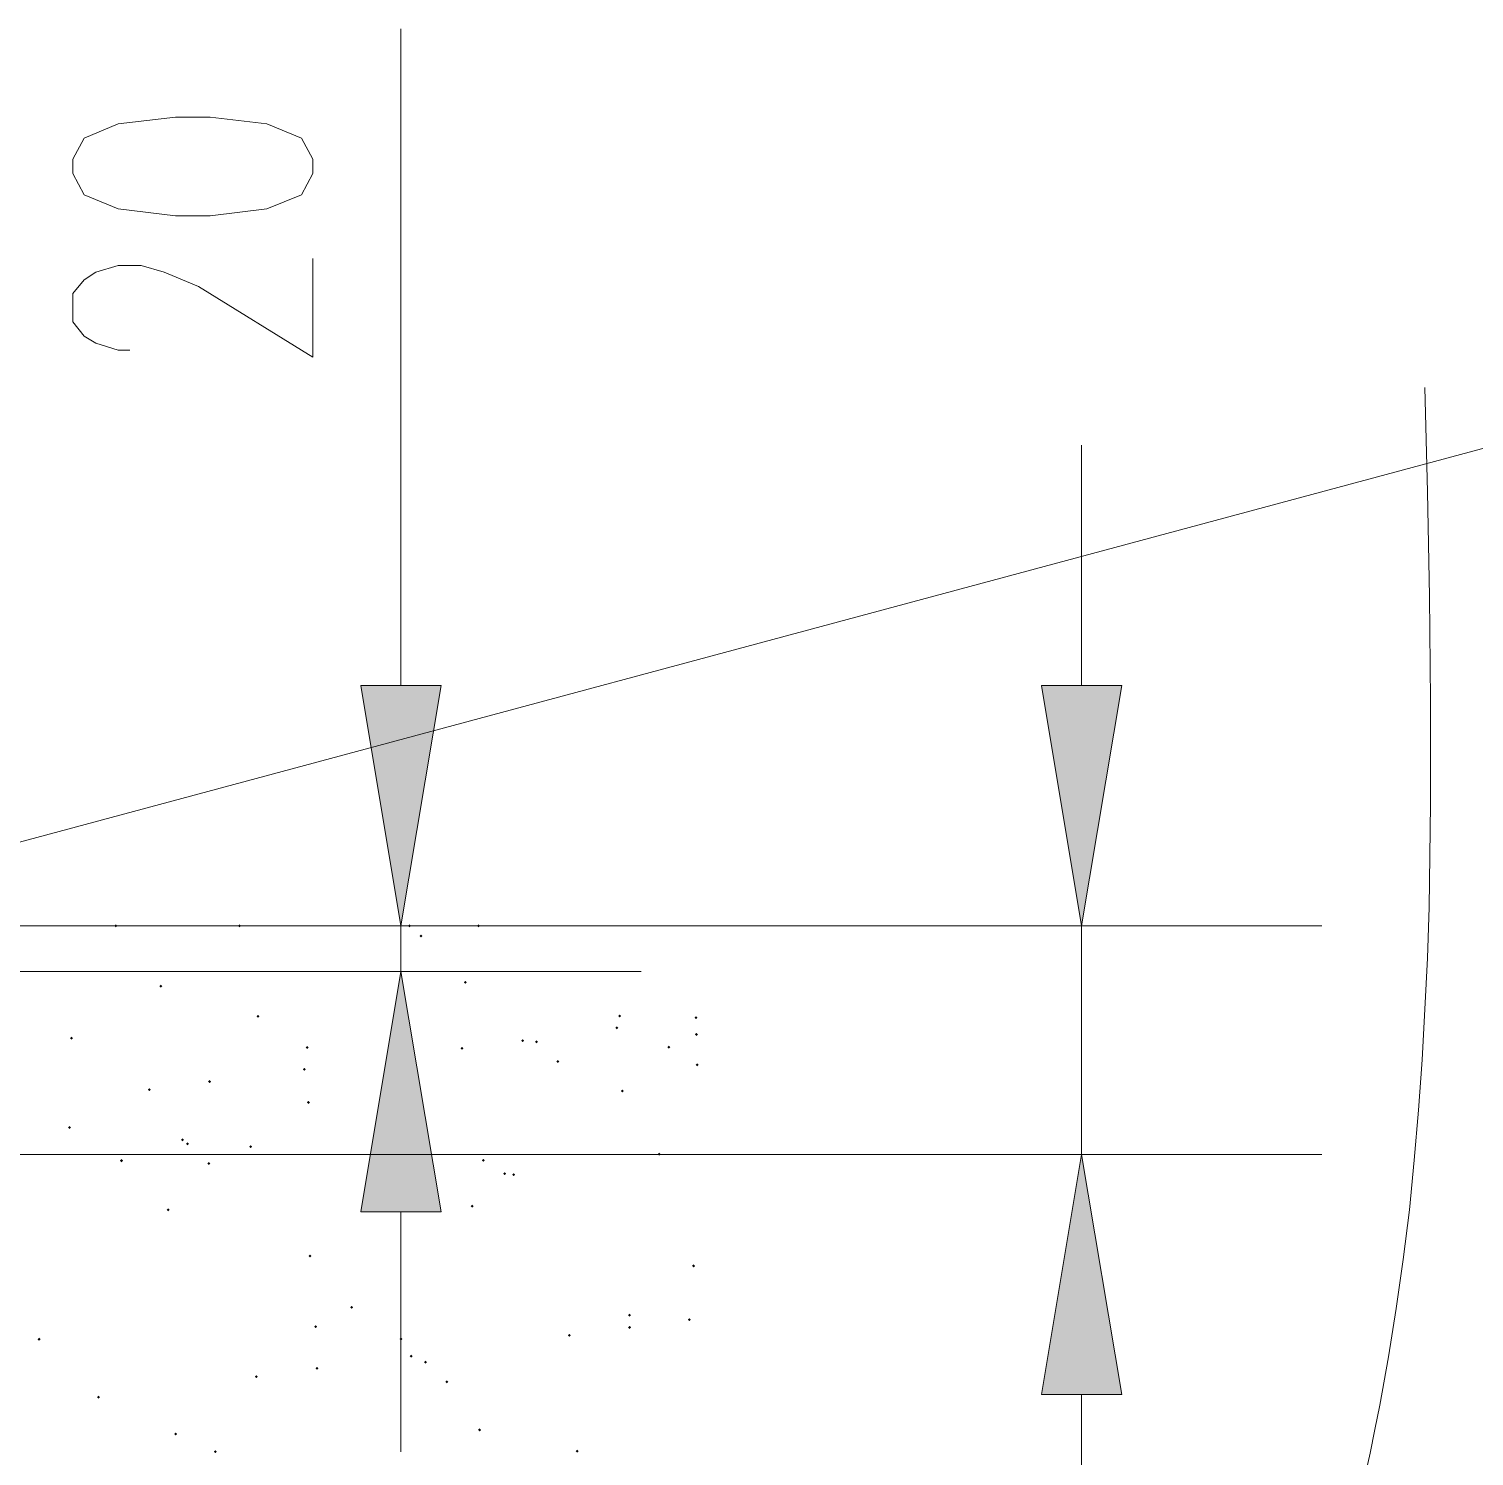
# Model space of a CAD drawing. Header units: millimetres. Extents: x 0 to 414, y 0 to 292.
# Drawn here: x 312.51 to 324.95, y 127.97 to 140.26 of the extents above; entities that cross this region are included whole.
import ezdxf

# ---------------------------------------------------------------- set-up
doc = ezdxf.new("R2010")
doc.units = ezdxf.units.MM

msp = doc.modelspace()

# ---------------------------------------------------------------- hatches: boundary and pattern name
h = msp.add_hatch(color=0)
h.dxf.hatch_style = 2
h.paths.add_polyline_path([(315.369222, 134.605889), (315.714944, 132.535083), (316.060667, 134.605889)])
h = msp.add_hatch(color=0)
h.dxf.hatch_style = 2
h.paths.add_polyline_path([(321.228861, 134.605889), (321.574583, 132.535083), (321.920306, 134.605889)])
h = msp.add_hatch(color=0)
h.dxf.hatch_style = 2
h.paths.add_polyline_path([(313.259611, 132.522031), (313.246558, 132.535083), (313.259611, 132.548136), (313.272664, 132.535083)])
h = msp.add_hatch(color=0)
h.dxf.hatch_style = 2
h.paths.add_polyline_path([(313.259611, 132.522031), (313.246558, 132.535083), (313.259611, 132.548136), (313.272664, 132.535083)])
h = msp.add_hatch(color=0)
h.dxf.hatch_style = 2
h.paths.add_polyline_path([(313.259611, 132.522031), (313.246558, 132.535083), (313.259611, 132.548136), (313.272664, 132.535083)])
h = msp.add_hatch(color=0)
h.dxf.hatch_style = 2
h.paths.add_polyline_path([(314.325, 132.522031), (314.311947, 132.535083), (314.325, 132.548136), (314.338053, 132.535083)])
h = msp.add_hatch(color=0)
h.dxf.hatch_style = 2
h.paths.add_polyline_path([(314.325, 132.522031), (314.311947, 132.535083), (314.325, 132.548136), (314.338053, 132.535083)])
h = msp.add_hatch(color=0)
h.dxf.hatch_style = 2
h.paths.add_polyline_path([(315.789028, 132.522031), (315.775975, 132.535083), (315.789028, 132.548136), (315.802081, 132.535083)])
h = msp.add_hatch(color=0)
h.dxf.hatch_style = 2
h.paths.add_polyline_path([(315.789028, 132.522031), (315.775975, 132.535083), (315.789028, 132.548136), (315.802081, 132.535083)])
h = msp.add_hatch(color=0)
h.dxf.hatch_style = 2
h.paths.add_polyline_path([(316.381694, 132.522031), (316.368642, 132.535083), (316.381694, 132.548136), (316.394747, 132.535083)])
h = msp.add_hatch(color=0)
h.dxf.hatch_style = 2
h.paths.add_polyline_path([(316.381694, 132.522031), (316.368642, 132.535083), (316.381694, 132.548136), (316.394747, 132.535083)])
h = msp.add_hatch(color=0)
h.dxf.hatch_style = 2
h.paths.add_polyline_path([(316.381694, 132.522031), (316.368642, 132.535083), (316.381694, 132.548136), (316.394747, 132.535083)])
h = msp.add_hatch(color=0)
h.dxf.hatch_style = 2
h.paths.add_polyline_path([(315.887806, 132.433836), (315.874753, 132.446889), (315.887806, 132.459942), (315.900858, 132.446889)])
h = msp.add_hatch(color=0)
h.dxf.hatch_style = 2
h.paths.add_polyline_path([(315.369222, 130.072694), (315.714944, 132.1435), (316.060667, 130.072694)])
h = msp.add_hatch(color=0)
h.dxf.hatch_style = 2
h.paths.add_polyline_path([(313.647667, 132.003447), (313.634614, 132.0165), (313.647667, 132.029553), (313.660719, 132.0165)])
h = msp.add_hatch(color=0)
h.dxf.hatch_style = 2
h.paths.add_polyline_path([(316.268806, 132.035197), (316.255753, 132.04825), (316.268806, 132.061303), (316.281858, 132.04825)])
h = msp.add_hatch(color=0)
h.dxf.hatch_style = 2
h.paths.add_polyline_path([(314.48375, 131.742392), (314.470697, 131.755444), (314.48375, 131.768497), (314.496803, 131.755444)])
h = msp.add_hatch(color=0)
h.dxf.hatch_style = 2
h.paths.add_polyline_path([(317.598778, 131.745919), (317.585725, 131.758972), (317.598778, 131.772025), (317.611831, 131.758972)])
h = msp.add_hatch(color=0)
h.dxf.hatch_style = 2
h.paths.add_polyline_path([(317.574083, 131.643614), (317.561031, 131.656667), (317.574083, 131.669719), (317.587136, 131.656667)])
h = msp.add_hatch(color=0)
h.dxf.hatch_style = 2
h.paths.add_polyline_path([(318.254944, 131.731808), (318.241892, 131.744861), (318.254944, 131.757914), (318.267997, 131.744861)])
h = msp.add_hatch(color=0)
h.dxf.hatch_style = 2
h.paths.add_polyline_path([(312.878611, 131.555419), (312.865558, 131.568472), (312.878611, 131.581525), (312.891664, 131.568472)])
h = msp.add_hatch(color=0)
h.dxf.hatch_style = 2
h.paths.add_polyline_path([(316.762694, 131.534253), (316.749642, 131.547306), (316.762694, 131.560358), (316.775747, 131.547306)])
h = msp.add_hatch(color=0)
h.dxf.hatch_style = 2
h.paths.add_polyline_path([(316.882639, 131.523669), (316.869586, 131.536722), (316.882639, 131.549775), (316.895692, 131.536722)])
h = msp.add_hatch(color=0)
h.dxf.hatch_style = 2
h.paths.add_polyline_path([(318.258472, 131.587169), (318.245419, 131.600222), (318.258472, 131.613275), (318.271525, 131.600222)])
h = msp.add_hatch(color=0)
h.dxf.hatch_style = 2
h.paths.add_polyline_path([(318.258472, 131.587169), (318.245419, 131.600222), (318.258472, 131.613275), (318.271525, 131.600222)])
h = msp.add_hatch(color=0)
h.dxf.hatch_style = 2
h.paths.add_polyline_path([(314.907083, 131.474281), (314.894031, 131.487333), (314.907083, 131.500386), (314.920136, 131.487333)])
h = msp.add_hatch(color=0)
h.dxf.hatch_style = 2
h.paths.add_polyline_path([(316.240583, 131.467225), (316.227531, 131.480278), (316.240583, 131.493331), (316.253636, 131.480278)])
h = msp.add_hatch(color=0)
h.dxf.hatch_style = 2
h.paths.add_polyline_path([(318.022111, 131.477808), (318.009058, 131.490861), (318.022111, 131.503914), (318.035164, 131.490861)])
h = msp.add_hatch(color=0)
h.dxf.hatch_style = 2
h.paths.add_polyline_path([(314.882389, 131.287308), (314.869336, 131.300361), (314.882389, 131.313414), (314.895442, 131.300361)])
h = msp.add_hatch(color=0)
h.dxf.hatch_style = 2
h.paths.add_polyline_path([(317.066083, 131.354336), (317.053031, 131.367389), (317.066083, 131.380442), (317.079136, 131.367389)])
h = msp.add_hatch(color=0)
h.dxf.hatch_style = 2
h.paths.add_polyline_path([(318.265528, 131.326114), (318.252475, 131.339167), (318.265528, 131.352219), (318.278581, 131.339167)])
h = msp.add_hatch(color=0)
h.dxf.hatch_style = 2
h.paths.add_polyline_path([(314.067472, 131.181475), (314.054419, 131.194528), (314.067472, 131.207581), (314.080525, 131.194528)])
h = msp.add_hatch(color=0)
h.dxf.hatch_style = 2
h.paths.add_polyline_path([(313.548889, 131.110919), (313.535836, 131.123972), (313.548889, 131.137025), (313.561942, 131.123972)])
h = msp.add_hatch(color=0)
h.dxf.hatch_style = 2
h.paths.add_polyline_path([(314.917667, 131.001558), (314.904614, 131.014611), (314.917667, 131.027664), (314.930719, 131.014611)])
h = msp.add_hatch(color=0)
h.dxf.hatch_style = 2
h.paths.add_polyline_path([(317.619944, 131.100336), (317.606892, 131.113389), (317.619944, 131.126442), (317.632997, 131.113389)])
h = msp.add_hatch(color=0)
h.dxf.hatch_style = 2
h.paths.add_polyline_path([(312.860972, 130.786364), (312.847919, 130.799417), (312.860972, 130.812469), (312.874025, 130.799417)])
h = msp.add_hatch(color=0)
h.dxf.hatch_style = 2
h.paths.add_polyline_path([(312.860972, 130.786364), (312.847919, 130.799417), (312.860972, 130.812469), (312.874025, 130.799417)])
h = msp.add_hatch(color=0)
h.dxf.hatch_style = 2
h.paths.add_polyline_path([(312.860972, 130.786364), (312.847919, 130.799417), (312.860972, 130.812469), (312.874025, 130.799417)])
h = msp.add_hatch(color=0)
h.dxf.hatch_style = 2
h.paths.add_polyline_path([(313.834639, 130.680531), (313.821586, 130.693583), (313.834639, 130.706636), (313.847692, 130.693583)])
h = msp.add_hatch(color=0)
h.dxf.hatch_style = 2
h.paths.add_polyline_path([(313.834639, 130.680531), (313.821586, 130.693583), (313.834639, 130.706636), (313.847692, 130.693583)])
h = msp.add_hatch(color=0)
h.dxf.hatch_style = 2
h.paths.add_polyline_path([(313.834639, 130.680531), (313.821586, 130.693583), (313.834639, 130.706636), (313.847692, 130.693583)])
h = msp.add_hatch(color=0)
h.dxf.hatch_style = 2
h.paths.add_polyline_path([(313.876972, 130.645253), (313.863919, 130.658306), (313.876972, 130.671358), (313.890025, 130.658306)])
h = msp.add_hatch(color=0)
h.dxf.hatch_style = 2
h.paths.add_polyline_path([(314.42025, 130.620558), (314.407197, 130.633611), (314.42025, 130.646664), (314.433303, 130.633611)])
h = msp.add_hatch(color=0)
h.dxf.hatch_style = 2
h.paths.add_polyline_path([(314.42025, 130.620558), (314.407197, 130.633611), (314.42025, 130.646664), (314.433303, 130.633611)])
h = msp.add_hatch(color=0)
h.dxf.hatch_style = 2
h.paths.add_polyline_path([(314.42025, 130.620558), (314.407197, 130.633611), (314.42025, 130.646664), (314.433303, 130.633611)])
h = msp.add_hatch(color=0)
h.dxf.hatch_style = 2
h.paths.add_polyline_path([(313.309, 130.500614), (313.295947, 130.513667), (313.309, 130.526719), (313.322053, 130.513667)])
h = msp.add_hatch(color=0)
h.dxf.hatch_style = 2
h.paths.add_polyline_path([(316.424028, 130.504142), (316.410975, 130.517194), (316.424028, 130.530247), (316.437081, 130.517194)])
h = msp.add_hatch(color=0)
h.dxf.hatch_style = 2
h.paths.add_polyline_path([(317.937444, 130.557058), (317.924392, 130.570111), (317.937444, 130.583164), (317.950497, 130.570111)])
h = msp.add_hatch(color=0)
h.dxf.hatch_style = 2
h.paths.add_polyline_path([(321.228861, 128.499306), (321.574583, 130.566583), (321.920306, 128.499306)])
h = msp.add_hatch(color=0)
h.dxf.hatch_style = 2
h.paths.add_polyline_path([(314.060417, 130.475919), (314.047364, 130.488972), (314.060417, 130.502025), (314.073469, 130.488972)])
h = msp.add_hatch(color=0)
h.dxf.hatch_style = 2
h.paths.add_polyline_path([(316.607472, 130.387725), (316.594419, 130.400778), (316.607472, 130.413831), (316.620525, 130.400778)])
h = msp.add_hatch(color=0)
h.dxf.hatch_style = 2
h.paths.add_polyline_path([(316.607472, 130.387725), (316.594419, 130.400778), (316.607472, 130.413831), (316.620525, 130.400778)])
h = msp.add_hatch(color=0)
h.dxf.hatch_style = 2
h.paths.add_polyline_path([(316.607472, 130.387725), (316.594419, 130.400778), (316.607472, 130.413831), (316.620525, 130.400778)])
h = msp.add_hatch(color=0)
h.dxf.hatch_style = 2
h.paths.add_polyline_path([(316.685083, 130.380669), (316.672031, 130.393722), (316.685083, 130.406775), (316.698136, 130.393722)])
h = msp.add_hatch(color=0)
h.dxf.hatch_style = 2
h.paths.add_polyline_path([(316.685083, 130.380669), (316.672031, 130.393722), (316.685083, 130.406775), (316.698136, 130.393722)])
h = msp.add_hatch(color=0)
h.dxf.hatch_style = 2
h.paths.add_polyline_path([(316.685083, 130.380669), (316.672031, 130.393722), (316.685083, 130.406775), (316.698136, 130.393722)])
h = msp.add_hatch(color=0)
h.dxf.hatch_style = 2
h.paths.add_polyline_path([(313.711167, 130.077281), (313.698114, 130.090333), (313.711167, 130.103386), (313.724219, 130.090333)])
h = msp.add_hatch(color=0)
h.dxf.hatch_style = 2
h.paths.add_polyline_path([(316.328778, 130.109031), (316.315725, 130.122083), (316.328778, 130.135136), (316.341831, 130.122083)])
h = msp.add_hatch(color=0)
h.dxf.hatch_style = 2
h.paths.add_polyline_path([(314.931778, 129.678642), (314.918725, 129.691694), (314.931778, 129.704747), (314.944831, 129.691694)])
h = msp.add_hatch(color=0)
h.dxf.hatch_style = 2
h.paths.add_polyline_path([(318.233778, 129.593975), (318.220725, 129.607028), (318.233778, 129.620081), (318.246831, 129.607028)])
h = msp.add_hatch(color=0)
h.dxf.hatch_style = 2
h.paths.add_polyline_path([(318.233778, 129.593975), (318.220725, 129.607028), (318.233778, 129.620081), (318.246831, 129.607028)])
h = msp.add_hatch(color=0)
h.dxf.hatch_style = 2
h.paths.add_polyline_path([(315.291611, 129.237669), (315.278558, 129.250722), (315.291611, 129.263775), (315.304664, 129.250722)])
h = msp.add_hatch(color=0)
h.dxf.hatch_style = 2
h.paths.add_polyline_path([(317.683444, 129.170642), (317.670392, 129.183694), (317.683444, 129.196747), (317.696497, 129.183694)])
h = msp.add_hatch(color=0)
h.dxf.hatch_style = 2
h.paths.add_polyline_path([(318.1985, 129.131836), (318.185447, 129.144889), (318.1985, 129.157942), (318.211553, 129.144889)])
h = msp.add_hatch(color=0)
h.dxf.hatch_style = 2
h.paths.add_polyline_path([(318.1985, 129.131836), (318.185447, 129.144889), (318.1985, 129.157942), (318.211553, 129.144889)])
h = msp.add_hatch(color=0)
h.dxf.hatch_style = 2
h.paths.add_polyline_path([(314.981167, 129.071864), (314.968114, 129.084917), (314.981167, 129.097969), (314.994219, 129.084917)])
h = msp.add_hatch(color=0)
h.dxf.hatch_style = 2
h.paths.add_polyline_path([(317.683444, 129.064808), (317.670392, 129.077861), (317.683444, 129.090914), (317.696497, 129.077861)])
h = msp.add_hatch(color=0)
h.dxf.hatch_style = 2
h.paths.add_polyline_path([(312.599917, 128.962503), (312.586864, 128.975556), (312.599917, 128.988608), (312.612969, 128.975556)])
h = msp.add_hatch(color=0)
h.dxf.hatch_style = 2
h.paths.add_polyline_path([(315.714944, 128.966031), (315.701892, 128.979083), (315.714944, 128.992136), (315.727997, 128.979083)])
h = msp.add_hatch(color=0)
h.dxf.hatch_style = 2
h.paths.add_polyline_path([(317.164861, 128.997781), (317.151808, 129.010833), (317.164861, 129.023886), (317.177914, 129.010833)])
h = msp.add_hatch(color=0)
h.dxf.hatch_style = 2
h.paths.add_polyline_path([(315.803139, 128.817864), (315.790086, 128.830917), (315.803139, 128.843969), (315.816192, 128.830917)])
h = msp.add_hatch(color=0)
h.dxf.hatch_style = 2
h.paths.add_polyline_path([(315.926611, 128.764947), (315.913558, 128.778), (315.926611, 128.791053), (315.939664, 128.778)])
h = msp.add_hatch(color=0)
h.dxf.hatch_style = 2
h.paths.add_polyline_path([(314.469639, 128.641475), (314.456586, 128.654528), (314.469639, 128.667581), (314.482692, 128.654528)])
h = msp.add_hatch(color=0)
h.dxf.hatch_style = 2
h.paths.add_polyline_path([(314.99175, 128.712031), (314.978697, 128.725083), (314.99175, 128.738136), (315.004803, 128.725083)])
h = msp.add_hatch(color=0)
h.dxf.hatch_style = 2
h.paths.add_polyline_path([(316.110056, 128.595614), (316.097003, 128.608667), (316.110056, 128.621719), (316.123108, 128.608667)])
h = msp.add_hatch(color=0)
h.dxf.hatch_style = 2
h.paths.add_polyline_path([(313.111444, 128.465086), (313.098392, 128.478139), (313.111444, 128.491192), (313.124497, 128.478139)])
h = msp.add_hatch(color=0)
h.dxf.hatch_style = 2
h.paths.add_polyline_path([(313.774667, 128.147586), (313.761614, 128.160639), (313.774667, 128.173692), (313.787719, 128.160639)])
h = msp.add_hatch(color=0)
h.dxf.hatch_style = 2
h.paths.add_polyline_path([(316.392278, 128.182864), (316.379225, 128.195917), (316.392278, 128.208969), (316.405331, 128.195917)])
h = msp.add_hatch(color=0)
h.dxf.hatch_style = 2
h.paths.add_polyline_path([(314.116861, 127.995892), (314.103808, 128.008944), (314.116861, 128.021997), (314.129914, 128.008944)])
h = msp.add_hatch(color=0)
h.dxf.hatch_style = 2
h.paths.add_polyline_path([(317.231889, 127.999419), (317.218836, 128.012472), (317.231889, 128.025525), (317.244942, 128.012472)])

# ---------------------------------------------------------------- linework, layer by layer
at = {"color": 0, "lineweight": 0}
for points in [[(315.714944, 134.605889), (315.714944, 140.257389)], [(313.379556, 137.491611), (313.280778, 137.491611), (313.08675, 137.551583), (312.987972, 137.611556), (312.889194, 137.735028), (312.889194, 137.978444), (312.987972, 138.098389), (313.08675, 138.161889), (313.280778, 138.221861), (313.478333, 138.221861), (313.675889, 138.161889), (313.972222, 138.038417), (314.956472, 137.431639), (314.956472, 138.281833)], [(324.012278, 127.790222), (324.058139, 127.994833), (324.100472, 128.199444), (324.142806, 128.407583), (324.216889, 128.823861), (324.283917, 129.240139), (324.343889, 129.663472), (324.396806, 130.090333), (324.439139, 130.517194), (324.474417, 130.947583), (324.506167, 131.3815), (324.530861, 131.818944), (324.552028, 132.256389), (324.566139, 132.697361), (324.573194, 133.138333), (324.58025, 133.582833), (324.58025, 134.027333), (324.58025, 134.475361), (324.569667, 135.371417), (324.552028, 136.271), (324.530861, 137.170583)], [(325.328139, 136.726083), (309.749472, 132.535083)], [(321.574583, 134.605889), (321.574583, 136.673167)], [(293.97325, 132.535083), (318.240833, 132.535083)], [(312.839806, 132.535083), (317.782222, 132.535083)], [(312.839806, 132.535083), (323.641861, 132.535083)], [(315.714944, 132.1435), (315.714944, 132.535083)], [(321.574583, 132.535083), (321.574583, 130.566583)], [(312.017833, 132.1435), (317.782222, 132.1435)], [(312.017833, 130.566583), (323.641861, 130.566583)], [(315.714944, 130.072694), (315.714944, 128.005417)], [(321.574583, 128.499306), (321.574583, 121.810639)]]:
    msp.add_lwpolyline(points, dxfattribs=at)
for points in [[(312.889194, 139.012083), (312.987972, 138.828639), (313.280778, 138.708694), (313.774667, 138.648722), (314.071, 138.648722), (314.561361, 138.708694), (314.857694, 138.828639), (314.956472, 139.012083), (314.956472, 139.135556), (314.857694, 139.315472), (314.561361, 139.438944), (314.071, 139.498917), (313.774667, 139.498917), (313.280778, 139.438944), (312.987972, 139.315472), (312.889194, 139.135556)], [(315.369222, 134.605889), (315.714944, 132.535083), (316.060667, 134.605889)], [(321.228861, 134.605889), (321.574583, 132.535083), (321.920306, 134.605889)], [(315.369222, 130.072694), (315.714944, 132.1435), (316.060667, 130.072694)], [(321.228861, 128.499306), (321.574583, 130.566583), (321.920306, 128.499306)]]:
    msp.add_lwpolyline(points, close=True, dxfattribs=at)

doc.saveas('drawing.dxf')
